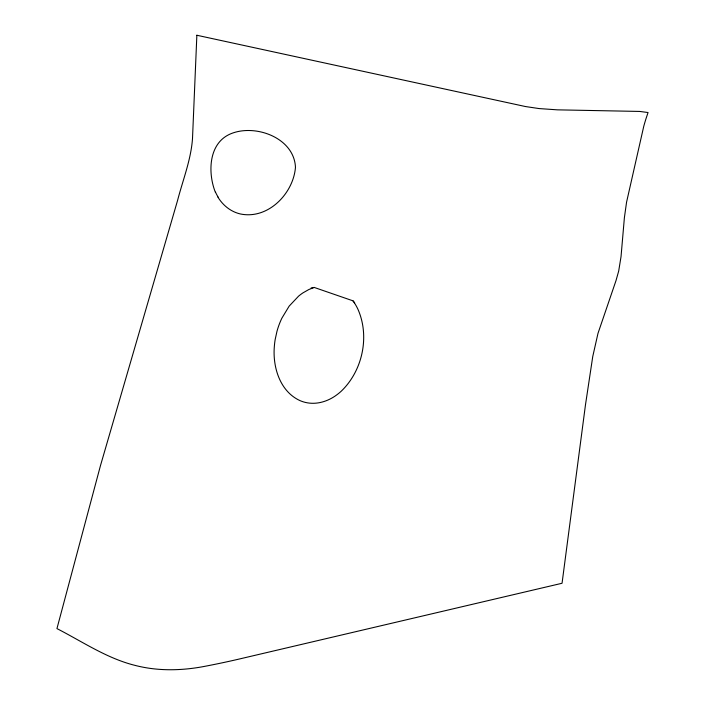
<?xml version="1.0" encoding="UTF-8"?>
<svg xmlns="http://www.w3.org/2000/svg" width="705" height="705" viewBox="0 0 705 705"><rect width="100%" height="100%" fill="white"/><g stroke="black" fill="none" stroke-linecap="round" stroke-linejoin="round"><path stroke-width="1.06" d="M314.201 287.437L308.843 289.526L302.965 292.866A69.539 56.673 26.2 0 0 298.559 296.171L289.147 306.146L281.868 318.193A116.087 94.963 29.1 0 0 276.95 331.412L275.179 339.484A109.954 90.02 28.7 0 0 274.342 346.446C272.571 366.908 279.841 391.363 299.907 400.572A27.425 22.957 24.6 0 0 305.697 402.485C316.554 405.014 328.036 401.436 336.787 394.853A70.844 58.621 23.2 0 0 341.343 391.099C362.626 370.636 369.931 336.338 357.92 309.231A50.857 41.269 23.7 0 0 352.967 300.824L314.201 287.437A42.6 40.573 6.3 0 0 311.117 288.01M217.88 197.065C221.555 203.146 226.851 208.301 233.258 211.429A25.97 19.881 19 0 0 240.44 213.976C268.05 219.713 293.43 193.549 295.465 167.27C294.091 137.704 255.219 123.604 230.746 133.791A47.279 22.384 7.3 0 0 228.764 134.699C208.239 144.877 207.975 173.615 215.342 192.209M352.949 300.832A42.6 40.573 6.3 0 1 354.685 302.842M218.074 197.003A52.285 41.489 16.7 0 1 215.518 192.174M196.862 35.25L192.5 138.612C190.976 159.868 182.886 179.916 177.59 200.387L100.489 465.547L56.946 628.596C82.379 641.629 106.596 658.223 134.655 665.291A72.368 38.07 9.1 0 0 152.421 668.675C169.429 670.728 186.719 669.715 203.534 666.569A627.811 235.664 5.4 0 0 240.617 658.708L562.052 583.264L585.476 404.846L592.764 356.466L597.99 333.35L615.994 280.634L618.682 271.09L621.034 256.611L624.392 217.678L626.56 202.203L643.753 126.327A49.368 11.58 -74.8 0 1 646.229 117.982L648.054 112.536L639.708 111.434L557.479 109.848L539.113 108.57L525.516 106.552L196.862 35.25"/></g></svg>
